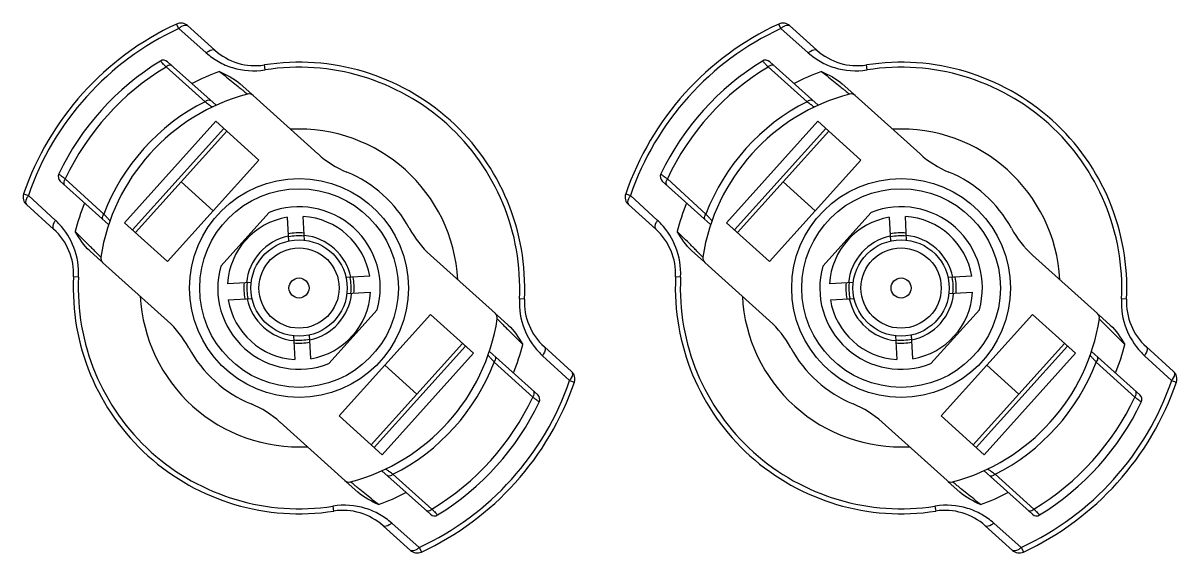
# Model space of a CAD drawing. Header units: millimetres. Extents: x 10297564 to 11610295, y -9287743 to -8409454.
# Drawn here: x 10490132 to 10491286, y -9076658 to -9076129 of the extents above; entities that cross this region are included whole.
import ezdxf

# ---------------------------------------------------------------- set-up
doc = ezdxf.new("R2010")
doc.units = ezdxf.units.MM
doc.header["$LTSCALE"] = 100
doc.layers.add('-0', color=7, linetype='Continuous')

# ---------------------------------------------------------------- blocks, each defined once
blk = doc.blocks.new('인버터 외형도')
at = {"layer": '-0', "linetype": 'Continuous'}
for p, q in [((90860.49, 54042.63), (90858.91, 54046.04)), ((90887.54, 54026.42), (90867.11, 54044.81)), ((91311.96, 54042.63), (91310.38, 54046.04)), ((91339.01, 54026.42), (91318.58, 54044.81)), ((90860.49, 54042.63), (90881.12, 54024.33)), ((91311.96, 54042.63), (91332.59, 54024.33)), ((90888.46, 53985.09), (90852.16, 54017.77)), ((91339.92, 53985.09), (91303.63, 54017.77)), ((90851, 54013.81), (90880.2, 53987.78)), ((90925.26, 54011.64), (90924.68, 54015.36)), ((91302.47, 54013.81), (91331.67, 53987.78)), ((91376.73, 54011.64), (91376.15, 54015.36)), ((90915.29, 53993.33), (90906.58, 54001.17)), ((91366.75, 53993.33), (91358.05, 54001.17)), ((90916.21, 53992.5), (90964.92, 53948.64)), ((91367.68, 53992.5), (91416.39, 53948.64)), ((90888.28, 53973.1), (90819.8, 53897.05)), ((90894.26, 53967.71), (90825.78, 53891.67)), ((90896.56, 53965.64), (90828.09, 53889.59)), ((90888.28, 53973.1), (90920.61, 53943.99)), ((91339.75, 53973.1), (91271.27, 53897.05)), ((91345.73, 53967.71), (91277.25, 53891.67)), ((91348.03, 53965.64), (91279.56, 53889.59)), ((91339.75, 53973.1), (91372.08, 53943.99)), ((90920.61, 53943.99), (90852.13, 53867.94)), ((91372.08, 53943.99), (91303.6, 53867.94)), ((90807.9, 53895.62), (90771.61, 53928.3)), ((90804.36, 53903.56), (90775.42, 53929.87)), ((90862.33, 53927.62), (90886.37, 53905.97)), ((91259.37, 53895.62), (91223.08, 53928.3)), ((91255.83, 53903.56), (91226.89, 53929.87)), ((91313.79, 53927.62), (91337.84, 53905.97)), ((90744.19, 53918.63), (90747.75, 53917.42)), ((90768.11, 53898.81), (90747.75, 53917.42)), ((91195.66, 53918.63), (91199.22, 53917.42)), ((91219.58, 53898.81), (91199.22, 53917.42)), ((90746.28, 53910.6), (90766.7, 53892.21)), ((91197.74, 53910.6), (91218.17, 53892.21)), ((90852.13, 53867.94), (90819.8, 53897.05)), ((90891.95, 53864.37), (90928.32, 53904.77)), ((90941.87, 53901.09), (90942.82, 53883.03)), ((90954.84, 53883.66), (90953.89, 53901.72)), ((91303.6, 53867.94), (91271.27, 53897.05)), ((91343.42, 53864.37), (91379.79, 53904.77)), ((91393.34, 53901.09), (91394.29, 53883.03)), ((91406.31, 53883.66), (91405.36, 53901.72)), ((90802.41, 53868.16), (90793.8, 53875.92)), ((91097.92, 53828.89), (91049.21, 53872.74)), ((91253.88, 53868.16), (91245.27, 53875.92)), ((91549.39, 53828.89), (91500.68, 53872.74)), ((90803.43, 53867.24), (90852.14, 53823.39)), ((91254.9, 53867.24), (91303.61, 53823.39)), ((90785.34, 53856.24), (90781.58, 53856.43)), ((91003.7, 53856.87), (90985.64, 53855.92)), ((91236.81, 53856.24), (91233.05, 53856.43)), ((91455.17, 53856.87), (91437.11, 53855.92)), ((90915.08, 53852.23), (90897.02, 53851.28)), ((90986.27, 53843.9), (91004.33, 53844.85)), ((91366.55, 53852.23), (91348.49, 53851.28)), ((91437.74, 53843.9), (91455.8, 53844.85)), ((90897.65, 53839.26), (90915.71, 53840.2)), ((91119.77, 53839.7), (91116.01, 53839.88)), ((91349.12, 53839.26), (91367.18, 53840.2)), ((91571.24, 53839.7), (91567.48, 53839.88)), ((91009.4, 53831.76), (90973.03, 53791.36)), ((90980.74, 53752.14), (91049.22, 53828.19)), ((91049.22, 53828.19), (91081.55, 53799.08)), ((91098.94, 53827.97), (91107.55, 53820.21)), ((91460.87, 53831.76), (91424.5, 53791.36)), ((91432.21, 53752.14), (91500.69, 53828.19)), ((91500.69, 53828.19), (91533.02, 53799.08)), ((91550.41, 53827.97), (91559.02, 53820.21)), ((90946.51, 53812.47), (90947.46, 53794.41)), ((90959.48, 53795.04), (90958.54, 53813.1)), ((91397.98, 53812.47), (91398.93, 53794.41)), ((91410.95, 53795.04), (91410.01, 53813.1)), ((91004.79, 53730.49), (91073.26, 53806.54)), ((91007.09, 53728.41), (91075.57, 53804.46)), ((91155.08, 53785.52), (91134.65, 53803.91)), ((91456.26, 53730.49), (91524.73, 53806.54)), ((91458.56, 53728.41), (91527.04, 53804.46)), ((91606.55, 53785.52), (91586.12, 53803.91)), ((91081.55, 53799.08), (91013.08, 53723.03)), ((91129.74, 53767.83), (91093.45, 53800.51)), ((91096.99, 53792.57), (91125.93, 53766.26)), ((91133.24, 53797.31), (91153.6, 53778.71)), ((91533.02, 53799.08), (91464.54, 53723.03)), ((91581.21, 53767.83), (91544.92, 53800.51)), ((91548.46, 53792.57), (91577.4, 53766.26)), ((91584.71, 53797.31), (91605.07, 53778.71)), ((91039.03, 53768.51), (91014.98, 53790.16)), ((91490.5, 53768.51), (91466.45, 53790.16)), ((91013.08, 53723.03), (90980.74, 53752.14)), ((91464.54, 53723.03), (91432.21, 53752.14)), ((90936.43, 53747.49), (90985.14, 53703.63)), ((91387.9, 53747.49), (91436.61, 53703.63)), ((91049.19, 53678.36), (91012.9, 53711.04)), ((91050.35, 53682.32), (91021.16, 53708.35)), ((91500.66, 53678.36), (91464.37, 53711.04)), ((91501.82, 53682.32), (91472.63, 53708.35)), ((90986.07, 53702.8), (90994.77, 53694.96)), ((91437.54, 53702.8), (91446.24, 53694.96)), ((90976.09, 53684.49), (90976.67, 53680.77)), ((91427.56, 53684.49), (91428.14, 53680.77)), ((91040.86, 53653.5), (91020.23, 53671.8)), ((91492.33, 53653.5), (91471.7, 53671.8)), ((91013.82, 53669.71), (91034.24, 53651.32)), ((91465.29, 53669.71), (91485.71, 53651.32)), ((91040.86, 53653.5), (91042.44, 53650.09)), ((91492.33, 53653.5), (91493.91, 53650.09))]:
    blk.add_line(p, q, dxfattribs=at)
for centre, radius in [((90950.68, 53848.06), 82.02), ((90950.68, 53848.06), 74.49), ((91402.15, 53848.06), 82.02), ((91402.15, 53848.06), 74.49), ((90950.68, 53848.06), 36.12), ((91402.15, 53848.06), 36.12), ((90950.68, 53848.06), 30.1), ((91402.15, 53848.06), 30.1), ((90950.68, 53848.06), 7.52), ((91402.15, 53848.06), 7.52)]:
    blk.add_circle(centre, radius, dxfattribs=at)
for centre, radius, start, end in [((90950.68, 53848.06), 218.21, 114.8676, 161.1324), ((90862.08, 54039.22), 7.52, 48.00002, 114.8676), ((91402.15, 53848.06), 218.21, 114.8676, 161.1324), ((91313.55, 54039.22), 7.52, 48.00002, 114.8676), ((90950.68, 53848.06), 214.45, 114.86886, 161.13137), ((90870.49, 54031.77), 14.76, 129.29615, 132.65506), ((91402.15, 53848.06), 214.45, 114.86886, 161.13137), ((91321.96, 54031.77), 14.76, 129.29615, 132.65506), ((90917.74, 54059.97), 45.15, 227.99998, 278.83328), ((91369.21, 54059.97), 45.15, 227.99998, 278.83328), ((90950.68, 53848.06), 199.4, 121.39845, 154.60155), ((90849.14, 54014.41), 4.51, 48, 121.39845), ((91402.15, 53848.06), 199.4, 121.39845, 154.60155), ((91300.61, 54014.41), 4.51, 48, 121.39845), ((90950.68, 53848.06), 193.41, 121.02237, 154.97763), ((91073.32, 54225.45), 306.96, 223.18114, 223.59097), ((90950.68, 53848.06), 173.06, 110.16143, 117.59726), ((90950.68, 53848.06), 169.3, 357.16671, 98.83329), ((90918.43, 54050.91), 39.86, 279.43841, 279.86675), ((90950.68, 53848.06), 165.54, 357.16759, 98.83305), ((91402.15, 53848.06), 193.41, 121.02237, 154.97763), ((91524.79, 54225.45), 306.96, 223.18114, 223.59097), ((91402.15, 53848.06), 173.06, 110.16143, 117.59726), ((91402.15, 53848.06), 169.3, 357.16671, 98.83329), ((91369.9, 54050.91), 39.86, 279.43841, 279.86675), ((91402.15, 53848.06), 165.54, 357.16759, 98.83305), ((90950.68, 53848.06), 150.49, 104.88018, 171.11982), ((90913.19, 53989.14), 4.51, 48, 104.88018), ((91402.15, 53848.06), 150.49, 104.88018, 171.11982), ((91364.66, 53989.14), 4.51, 48, 104.88018), ((90950.68, 53848.06), 156.48, 116.76957, 159.23012), ((91080.23, 54256.08), 334.64, 233.80746, 233.93166), ((91402.15, 53848.06), 156.48, 116.76957, 159.23012), ((91531.7, 54256.08), 334.64, 233.80746, 233.93166), ((90950.68, 53848.06), 119.18, 3, 93), ((91402.15, 53848.06), 119.18, 3, 93), ((91015.27, 54004.56), 75.24, 228, 247.57184), ((91466.74, 54004.56), 75.24, 228, 247.57184), ((90774.63, 53931.65), 4.51, 154.60155, 228), ((90589.44, 53688.29), 304.87, 52.40839, 52.82099), ((90950.68, 53848.06), 94.06, 28.42816, 67.57184), ((91226.1, 53931.65), 4.51, 154.60155, 228), ((91040.91, 53688.29), 304.87, 52.40839, 52.82099), ((91402.15, 53848.06), 94.06, 28.42816, 67.57184), ((90751.31, 53916.2), 7.52, 161.1324, 227.99998), ((90759.57, 53908.62), 14.73, 143.34326, 146.70726), ((91202.78, 53916.2), 7.52, 161.1324, 227.99998), ((91211.04, 53908.62), 14.73, 143.34326, 146.70726), ((90950.68, 53848.06), 173.06, 158.40274, 165.83857), ((90950.68, 53848.06), 60.95, 344.48364, 111.51636), ((91402.15, 53848.06), 173.06, 158.40274, 165.83857), ((91402.15, 53848.06), 60.95, 344.48364, 111.51636), ((90714.09, 53842.57), 77.98, 43.2552, 46.15519), ((90559.91, 53677.9), 332.65, 42.06884, 42.19356), ((90950.68, 53848.06), 53.75, 99.43017, 176.56979), ((90950.68, 53848.06), 53.75, 9.43018, 86.56983), ((91165.56, 53842.57), 77.98, 43.2552, 46.15519), ((91011.38, 53677.9), 332.65, 42.06884, 42.19356), ((91402.15, 53848.06), 53.75, 99.43017, 176.56979), ((91402.15, 53848.06), 53.75, 9.43018, 86.56983), ((90736.49, 53858.66), 45.15, 357.16671, 48.00001), ((90950.68, 53848.06), 41.38, 84.6364, 101.3636), ((91099.56, 53928.66), 75.24, 208.42816, 228), ((91187.96, 53858.66), 45.15, 357.16671, 48.00001), ((91402.15, 53848.06), 41.38, 84.6364, 101.3636), ((91551.03, 53928.66), 75.24, 208.42816, 228), ((90950.68, 53848.06), 39.64, 101.73415, 174.26585), ((90950.68, 53848.06), 39.13, 84.24614, 101.75386), ((90950.68, 53848.06), 39.64, 11.73415, 84.26585), ((91402.15, 53848.06), 39.64, 101.73415, 174.26585), ((91402.15, 53848.06), 39.13, 84.24614, 101.75386), ((91402.15, 53848.06), 39.64, 11.73415, 84.26585), ((90806.45, 53870.6), 4.51, 171.11982, 228), ((91257.92, 53870.6), 4.51, 171.11982, 228), ((90950.68, 53848.06), 60.95, 164.48364, 291.51636), ((91402.15, 53848.06), 60.95, 164.48364, 291.51636), ((90950.68, 53848.06), 169.3, 177.16671, 278.83329), ((90950.68, 53848.06), 165.54, 177.16759, 278.83305), ((90743.94, 53858.98), 41.49, 356.21331, 356.63414), ((90950.68, 53848.06), 39.13, 354.24614, 11.75386), ((90950.68, 53848.06), 41.38, 354.6364, 11.3636), ((91402.15, 53848.06), 169.3, 177.16671, 278.83329), ((91402.15, 53848.06), 165.54, 177.16759, 278.83305), ((91195.41, 53858.98), 41.49, 356.21331, 356.63414), ((91402.15, 53848.06), 39.13, 354.24614, 11.75386), ((91402.15, 53848.06), 41.38, 354.6364, 11.3636), ((90950.68, 53848.06), 41.38, 174.6364, 191.3636), ((90950.68, 53848.06), 39.13, 174.24614, 191.75386), ((90950.68, 53848.06), 53.75, 279.43017, 356.56979), ((91402.15, 53848.06), 41.38, 174.6364, 191.3636), ((91402.15, 53848.06), 39.13, 174.24614, 191.75386), ((91402.15, 53848.06), 53.75, 279.43017, 356.56979), ((90950.68, 53848.06), 119.18, 183, 273), ((90950.68, 53848.06), 53.75, 189.43018, 266.56983), ((90950.68, 53848.06), 39.64, 191.73415, 264.26585), ((90950.68, 53848.06), 39.64, 281.73415, 354.26585), ((91157.48, 53837.14), 41.56, 176.21907, 176.63928), ((91164.86, 53837.46), 45.15, 177.16671, 228.00002), ((91402.15, 53848.06), 119.18, 183, 273), ((91402.15, 53848.06), 53.75, 189.43018, 266.56983), ((91402.15, 53848.06), 39.64, 191.73415, 264.26585), ((91402.15, 53848.06), 39.64, 281.73415, 354.26585), ((91608.95, 53837.14), 41.56, 176.21907, 176.63928), ((91616.33, 53837.46), 45.15, 177.16671, 228.00002), ((91094.9, 53825.53), 4.51, 351.11982, 48), ((91546.37, 53825.53), 4.51, 351.11982, 48), ((90801.79, 53767.47), 75.24, 28.42816, 48), ((90950.68, 53848.06), 150.49, 284.88018, 351.11982), ((91253.26, 53767.47), 75.24, 28.42816, 48), ((91402.15, 53848.06), 150.49, 284.88018, 351.11982), ((90950.68, 53848.06), 94.06, 208.42816, 247.57184), ((90950.68, 53848.06), 39.13, 264.24614, 281.75386), ((90950.68, 53848.06), 41.38, 264.6364, 281.3636), ((90950.68, 53848.06), 173.06, 338.40274, 345.83857), ((91402.15, 53848.06), 94.06, 208.42816, 247.57184), ((91402.15, 53848.06), 39.13, 264.24614, 281.75386), ((91402.15, 53848.06), 41.38, 264.6364, 281.3636), ((91402.15, 53848.06), 173.06, 338.40274, 345.83857), ((90950.68, 53848.06), 156.48, 296.76957, 339.23012), ((91341.44, 54018.23), 332.65, 222.06884, 222.19356), ((91187.26, 53853.55), 77.97, 223.25525, 226.15551), ((91402.15, 53848.06), 156.48, 296.76957, 339.23012), ((91792.91, 54018.23), 332.65, 222.06884, 222.19356), ((91638.73, 53853.55), 77.97, 223.25525, 226.15551), ((91150.04, 53779.93), 7.52, 341.1324, 47.99998), ((91601.51, 53779.93), 7.52, 341.1324, 47.99998), ((90950.68, 53848.06), 214.45, 294.86846, 341.13116), ((90950.68, 53848.06), 218.21, 294.8676, 341.1324), ((91142.04, 53787.3), 14.41, 323.32345, 326.80304), ((91402.15, 53848.06), 214.45, 294.86846, 341.13116), ((91402.15, 53848.06), 218.21, 294.8676, 341.1324), ((91593.51, 53787.3), 14.41, 323.32345, 326.80304), ((91126.72, 53764.48), 4.51, 334.60155, 48), ((91578.19, 53764.48), 4.51, 334.60155, 48), ((90886.08, 53691.57), 75.24, 48, 67.57184), ((90950.68, 53848.06), 193.41, 301.02237, 334.97763), ((90950.68, 53848.06), 199.4, 301.39845, 334.60155), ((91311.91, 54007.83), 304.87, 232.40839, 232.82099), ((91337.55, 53691.57), 75.24, 48, 67.57184), ((91402.15, 53848.06), 193.41, 301.02237, 334.97763), ((91402.15, 53848.06), 199.4, 301.39845, 334.60155), ((91763.38, 54007.83), 304.87, 232.40839, 232.82099), ((90821.12, 53440.04), 334.64, 53.80746, 53.93166), ((91272.59, 53440.04), 334.64, 53.80746, 53.93166), ((90988.16, 53706.98), 4.51, 228, 284.88018), ((91439.63, 53706.98), 4.51, 228, 284.88018), ((90950.68, 53848.06), 173.06, 290.16143, 297.59726), ((91402.15, 53848.06), 173.06, 290.16143, 297.59726), ((90982.93, 53645.15), 39.93, 99.4331, 99.86081), ((90983.61, 53636.16), 45.15, 47.99998, 98.83328), ((90828.03, 53470.67), 306.96, 43.18114, 43.59097), ((91434.4, 53645.15), 39.93, 99.4331, 99.86081), ((91435.08, 53636.16), 45.15, 47.99998, 98.83328), ((91279.5, 53470.67), 306.96, 43.18114, 43.59097), ((91052.21, 53681.72), 4.51, 228, 301.39845), ((91503.68, 53681.72), 4.51, 228, 301.39845), ((91039.27, 53656.91), 7.52, 228.00002, 294.8676), ((91030.85, 53664.37), 14.77, 309.29306, 312.64696), ((91490.74, 53656.91), 7.52, 228.00002, 294.8676), ((91482.32, 53664.37), 14.77, 309.29306, 312.64696)]:
    blk.add_arc(centre, radius, start, end, dxfattribs=at)
for points, knots in [([(90861.14, 54043.19), (90861.7, 54043.65), (90863.31, 54044.82), (90866.07, 54045.75), (90867.11, 54044.81)], [0, 0, 0, 0, 0.338702, 1, 1, 1, 1]), ([(91312.61, 54043.19), (91313.17, 54043.65), (91314.77, 54044.82), (91317.54, 54045.75), (91318.58, 54044.81)], [0, 0, 0, 0, 0.338702, 1, 1, 1, 1]), ([(90881.12, 54024.33), (90881.69, 54024.84), (90883.37, 54026.19), (90886.39, 54027.45), (90887.54, 54026.42)], [0, 0, 0, 0, 0.332084, 1, 1, 1, 1]), ([(91332.59, 54024.33), (91333.16, 54024.84), (91334.84, 54026.19), (91337.86, 54027.45), (91339.01, 54026.42)], [0, 0, 0, 0, 0.332084, 1, 1, 1, 1]), ([(90849.49, 54015.4), (90849.11, 54015.81), (90848.44, 54016.47), (90847.61, 54017.5), (90847.07, 54017.81), (90846.86, 54018.31), (90846.79, 54018.26)], [0, 0, 0, 0, 0.424919, 0.740108, 0.93407, 1, 1, 1, 1]), ([(90881.12, 54024.33), (90883.97, 54021.93), (90890.11, 54017.39), (90904.61, 54011.32), (90917.02, 54010.27), (90924.96, 54011.59)], [0, 0, 0, 0, 0.238069, 0.484653, 1, 1, 1, 1]), ([(91300.96, 54015.4), (91300.58, 54015.81), (91299.91, 54016.47), (91299.08, 54017.5), (91298.54, 54017.81), (91298.33, 54018.31), (91298.26, 54018.26)], [0, 0, 0, 0, 0.424919, 0.740108, 0.93407, 1, 1, 1, 1]), ([(91332.59, 54024.33), (91335.44, 54021.93), (91341.58, 54017.39), (91356.08, 54011.32), (91368.49, 54010.27), (91376.43, 54011.59)], [0, 0, 0, 0, 0.238069, 0.484653, 1, 1, 1, 1]), ([(90855.42, 54014.83), (90855.19, 54015.04), (90853.63, 54015.69), (90851.95, 54014.67), (90851, 54013.81)], [0, 0, 0, 0, 0.196664, 1, 1, 1, 1]), ([(90891.03, 54010.52), (90892.34, 54009.46), (90897, 54005.65), (90901.66, 54001.84), (90905.03, 53999.13)], [0, 0, 0, 0, 0.281113, 1, 1, 1, 1]), ([(91306.89, 54014.83), (91306.66, 54015.04), (91305.1, 54015.69), (91303.42, 54014.67), (91302.47, 54013.81)], [0, 0, 0, 0, 0.196664, 1, 1, 1, 1]), ([(91342.5, 54010.52), (91343.81, 54009.46), (91348.47, 54005.65), (91353.13, 54001.84), (91356.5, 53999.13)], [0, 0, 0, 0, 0.281113, 1, 1, 1, 1]), ([(90905.03, 53999.13), (90906, 53998.35), (90907.72, 53997.03), (90909.86, 53995.08), (90911.29, 53994.37), (90911.83, 53993.45), (90912.03, 53993.51)], [0, 0, 0, 0, 0.416449, 0.733013, 0.931329, 1, 1, 1, 1]), ([(91356.5, 53999.13), (91357.47, 53998.35), (91359.19, 53997.03), (91361.33, 53995.08), (91362.76, 53994.37), (91363.3, 53993.45), (91363.5, 53993.51)], [0, 0, 0, 0, 0.416449, 0.733013, 0.931329, 1, 1, 1, 1]), ([(90880.19, 53987.78), (90880.55, 53988.08), (90881.7, 53988.93), (90883.67, 53989.39), (90884.44, 53988.7)], [0, 0, 0, 0, 0.312788, 1, 1, 1, 1]), ([(90883.21, 53985.59), (90883.82, 53985.15), (90884.59, 53984.45), (90885.44, 53984.1), (90885.64, 53983.78), (90885.71, 53983.81)], [0, 0, 0, 0, 0.736988, 0.932727, 1, 1, 1, 1]), ([(91331.66, 53987.78), (91332.02, 53988.08), (91333.17, 53988.93), (91335.14, 53989.39), (91335.91, 53988.7)], [0, 0, 0, 0, 0.312788, 1, 1, 1, 1]), ([(91334.68, 53985.59), (91335.29, 53985.15), (91336.06, 53984.45), (91336.91, 53984.1), (91337.11, 53983.78), (91337.18, 53983.81)], [0, 0, 0, 0, 0.736988, 0.932727, 1, 1, 1, 1]), ([(90770.55, 53933.59), (90770.51, 53933.51), (90771.03, 53933.36), (90771.4, 53932.85), (90772.5, 53932.14), (90773.23, 53931.54), (90773.68, 53931.2)], [0, 0, 0, 0, 0.065935, 0.259896, 0.575085, 1, 1, 1, 1]), ([(91222.02, 53933.59), (91221.98, 53933.51), (91222.5, 53933.36), (91222.87, 53932.85), (91223.97, 53932.14), (91224.7, 53931.54), (91225.15, 53931.2)], [0, 0, 0, 0, 0.065935, 0.259896, 0.575085, 1, 1, 1, 1]), ([(90775.42, 53929.87), (90775.13, 53929.46), (90774.33, 53928.19), (90774.07, 53926.08), (90774.86, 53925.36)], [0, 0, 0, 0, 0.318855, 1, 1, 1, 1]), ([(91226.89, 53929.87), (91226.6, 53929.46), (91225.8, 53928.19), (91225.54, 53926.08), (91226.33, 53925.36)], [0, 0, 0, 0, 0.318855, 1, 1, 1, 1]), ([(90747.26, 53916.71), (90746.86, 53916.11), (90745.86, 53914.39), (90745.23, 53911.54), (90746.28, 53910.6)], [0, 0, 0, 0, 0.338669, 1, 1, 1, 1]), ([(91198.73, 53916.71), (91198.33, 53916.11), (91197.33, 53914.39), (91196.7, 53911.54), (91197.75, 53910.6)], [0, 0, 0, 0, 0.338669, 1, 1, 1, 1]), ([(90768.11, 53898.81), (90767.66, 53898.19), (90766.49, 53896.39), (90765.55, 53893.25), (90766.7, 53892.21)], [0, 0, 0, 0, 0.332083, 1, 1, 1, 1]), ([(90803.88, 53899.24), (90803.67, 53899.43), (90802.9, 53900.84), (90803.66, 53902.54), (90804.36, 53903.55)], [0, 0, 0, 0, 0.191653, 1, 1, 1, 1]), ([(90808.88, 53898.49), (90808.91, 53898.55), (90808.57, 53898.73), (90808.13, 53899.54), (90807.35, 53900.22), (90806.85, 53900.78)], [0, 0, 0, 0, 0.067289, 0.263023, 1, 1, 1, 1]), ([(91219.58, 53898.81), (91219.13, 53898.19), (91217.96, 53896.39), (91217.02, 53893.25), (91218.17, 53892.21)], [0, 0, 0, 0, 0.332083, 1, 1, 1, 1]), ([(91255.35, 53899.24), (91255.13, 53899.43), (91254.37, 53900.84), (91255.13, 53902.54), (91255.83, 53903.55)], [0, 0, 0, 0, 0.191653, 1, 1, 1, 1]), ([(91260.35, 53898.49), (91260.38, 53898.55), (91260.04, 53898.73), (91259.6, 53899.54), (91258.82, 53900.22), (91258.32, 53900.78)], [0, 0, 0, 0, 0.067289, 0.263023, 1, 1, 1, 1]), ([(90785.36, 53856.55), (90785.79, 53863.9), (90783.39, 53878.5), (90775.63, 53890.96), (90770.89, 53896.01)], [0, 0, 0, 0, 0.515411, 1, 1, 1, 1]), ([(90795.67, 53877.67), (90794.76, 53878.58), (90790.52, 53882.86), (90786.2, 53887.05), (90782.87, 53890.4)], [0, 0, 0, 0, 0.214659, 1, 1, 1, 1]), ([(91236.83, 53856.55), (91237.26, 53863.9), (91234.86, 53878.5), (91227.1, 53890.96), (91222.35, 53896.01)], [0, 0, 0, 0, 0.515411, 1, 1, 1, 1]), ([(91247.14, 53877.67), (91246.23, 53878.58), (91241.99, 53882.86), (91237.67, 53887.05), (91234.34, 53890.4)], [0, 0, 0, 0, 0.214659, 1, 1, 1, 1]), ([(90801.99, 53871.3), (90802.02, 53871.5), (90801.05, 53871.94), (90800.2, 53873.29), (90798.03, 53875.21), (90796.55, 53876.78), (90795.67, 53877.67)], [0, 0, 0, 0, 0.068681, 0.266975, 0.583551, 1, 1, 1, 1]), ([(91253.46, 53871.3), (91253.49, 53871.5), (91252.52, 53871.94), (91251.67, 53873.29), (91249.5, 53875.21), (91248.02, 53876.78), (91247.14, 53877.67)], [0, 0, 0, 0, 0.068681, 0.266975, 0.583551, 1, 1, 1, 1]), ([(91115.99, 53839.58), (91115.56, 53832.22), (91117.96, 53817.63), (91125.73, 53805.17), (91130.47, 53800.12)], [0, 0, 0, 0, 0.515411, 1, 1, 1, 1]), ([(91567.46, 53839.58), (91567.03, 53832.22), (91569.43, 53817.63), (91577.2, 53805.17), (91581.94, 53800.12)], [0, 0, 0, 0, 0.515411, 1, 1, 1, 1]), ([(91099.36, 53824.83), (91099.33, 53824.63), (91100.3, 53824.19), (91101.16, 53822.84), (91103.32, 53820.92), (91104.8, 53819.34), (91105.68, 53818.46)], [0, 0, 0, 0, 0.068681, 0.266975, 0.583551, 1, 1, 1, 1]), ([(91550.83, 53824.83), (91550.8, 53824.63), (91551.77, 53824.19), (91552.63, 53822.84), (91554.79, 53820.92), (91556.27, 53819.34), (91557.15, 53818.46)], [0, 0, 0, 0, 0.068681, 0.266975, 0.583551, 1, 1, 1, 1]), ([(91105.68, 53818.46), (91106.59, 53817.55), (91110.83, 53813.27), (91115.15, 53809.08), (91118.48, 53805.72)], [0, 0, 0, 0, 0.214659, 1, 1, 1, 1]), ([(91557.15, 53818.46), (91558.06, 53817.55), (91562.3, 53813.27), (91566.62, 53809.08), (91569.95, 53805.72)], [0, 0, 0, 0, 0.214659, 1, 1, 1, 1]), ([(91134.65, 53803.91), (91134.94, 53803.65), (91135.96, 53801.33), (91134.4, 53798.9), (91133.24, 53797.31)], [0, 0, 0, 0, 0.166451, 1, 1, 1, 1]), ([(91586.12, 53803.91), (91586.41, 53803.65), (91587.43, 53801.33), (91585.87, 53798.9), (91584.71, 53797.31)], [0, 0, 0, 0, 0.166451, 1, 1, 1, 1]), ([(91092.47, 53797.64), (91092.44, 53797.57), (91092.78, 53797.4), (91093.22, 53796.59), (91094, 53795.9), (91094.5, 53795.34)], [0, 0, 0, 0, 0.067289, 0.263023, 1, 1, 1, 1]), ([(91097.47, 53796.89), (91097.69, 53796.7), (91098.46, 53795.28), (91097.69, 53793.59), (91096.99, 53792.57)], [0, 0, 0, 0, 0.191653, 1, 1, 1, 1]), ([(91543.94, 53797.64), (91543.91, 53797.57), (91544.25, 53797.4), (91544.69, 53796.59), (91545.47, 53795.9), (91545.97, 53795.34)], [0, 0, 0, 0, 0.067289, 0.263023, 1, 1, 1, 1]), ([(91548.94, 53796.89), (91549.16, 53796.7), (91549.92, 53795.28), (91549.16, 53793.59), (91548.46, 53792.57)], [0, 0, 0, 0, 0.191653, 1, 1, 1, 1]), ([(91155.08, 53785.52), (91155.36, 53785.27), (91156.35, 53783.18), (91155.07, 53780.9), (91154.1, 53779.42)], [0, 0, 0, 0, 0.177307, 1, 1, 1, 1]), ([(91606.55, 53785.52), (91606.83, 53785.27), (91607.82, 53783.18), (91606.54, 53780.9), (91605.57, 53779.42)], [0, 0, 0, 0, 0.177307, 1, 1, 1, 1]), ([(91153.6, 53778.71), (91154.11, 53778.64), (91154.93, 53778.24), (91156.11, 53777.78), (91156.69, 53777.79), (91157.13, 53777.42), (91157.16, 53777.5)], [0, 0, 0, 0, 0.41407, 0.731866, 0.931777, 1, 1, 1, 1]), ([(91605.07, 53778.71), (91605.58, 53778.64), (91606.39, 53778.24), (91607.58, 53777.78), (91608.16, 53777.79), (91608.6, 53777.42), (91608.63, 53777.5)], [0, 0, 0, 0, 0.41407, 0.731866, 0.931777, 1, 1, 1, 1]), ([(91125.93, 53766.26), (91126.22, 53766.66), (91127.02, 53767.94), (91127.28, 53770.05), (91126.49, 53770.76)], [0, 0, 0, 0, 0.318855, 1, 1, 1, 1]), ([(91577.4, 53766.26), (91577.69, 53766.66), (91578.49, 53767.94), (91578.75, 53770.05), (91577.96, 53770.76)], [0, 0, 0, 0, 0.318855, 1, 1, 1, 1]), ([(91130.8, 53762.54), (91130.84, 53762.62), (91130.32, 53762.77), (91129.96, 53763.28), (91128.85, 53763.99), (91128.12, 53764.59), (91127.67, 53764.93)], [0, 0, 0, 0, 0.065935, 0.259896, 0.575085, 1, 1, 1, 1]), ([(91582.27, 53762.54), (91582.31, 53762.62), (91581.79, 53762.77), (91581.43, 53763.28), (91580.32, 53763.99), (91579.59, 53764.59), (91579.14, 53764.93)], [0, 0, 0, 0, 0.065935, 0.259896, 0.575085, 1, 1, 1, 1]), ([(91018.14, 53710.54), (91017.53, 53710.98), (91016.76, 53711.68), (91015.91, 53712.03), (91015.71, 53712.35), (91015.65, 53712.32)], [0, 0, 0, 0, 0.736988, 0.932727, 1, 1, 1, 1]), ([(91021.16, 53708.35), (91020.8, 53708.05), (91019.65, 53707.19), (91017.68, 53706.73), (91016.91, 53707.42)], [0, 0, 0, 0, 0.312788, 1, 1, 1, 1]), ([(91469.61, 53710.54), (91469, 53710.98), (91468.23, 53711.68), (91467.38, 53712.03), (91467.18, 53712.35), (91467.12, 53712.32)], [0, 0, 0, 0, 0.736988, 0.932727, 1, 1, 1, 1]), ([(91472.63, 53708.35), (91472.27, 53708.05), (91471.12, 53707.19), (91469.15, 53706.73), (91468.38, 53707.42)], [0, 0, 0, 0, 0.312788, 1, 1, 1, 1]), ([(90996.32, 53697), (90995.35, 53697.78), (90993.63, 53699.09), (90991.49, 53701.04), (90990.06, 53701.76), (90989.52, 53702.67), (90989.32, 53702.62)], [0, 0, 0, 0, 0.416449, 0.733013, 0.931329, 1, 1, 1, 1]), ([(91447.79, 53697), (91446.82, 53697.78), (91445.1, 53699.09), (91442.96, 53701.04), (91441.53, 53701.76), (91440.99, 53702.67), (91440.79, 53702.62)], [0, 0, 0, 0, 0.416449, 0.733013, 0.931329, 1, 1, 1, 1]), ([(91010.32, 53685.61), (91009.01, 53686.67), (91004.35, 53690.48), (90999.69, 53694.29), (90996.32, 53697)], [0, 0, 0, 0, 0.281113, 1, 1, 1, 1]), ([(91461.79, 53685.61), (91460.48, 53686.67), (91455.82, 53690.48), (91451.16, 53694.29), (91447.79, 53697)], [0, 0, 0, 0, 0.281113, 1, 1, 1, 1]), ([(91020.23, 53671.8), (91017.38, 53674.2), (91011.24, 53678.74), (90996.74, 53684.81), (90984.34, 53685.86), (90976.39, 53684.54)], [0, 0, 0, 0, 0.238069, 0.484653, 1, 1, 1, 1]), ([(91045.93, 53681.29), (91046.16, 53681.08), (91047.72, 53680.43), (91049.4, 53681.46), (91050.35, 53682.32)], [0, 0, 0, 0, 0.196664, 1, 1, 1, 1]), ([(91051.86, 53680.73), (91052.24, 53680.32), (91052.91, 53679.65), (91053.74, 53678.63), (91054.28, 53678.32), (91054.49, 53677.82), (91054.56, 53677.86)], [0, 0, 0, 0, 0.424919, 0.740108, 0.93407, 1, 1, 1, 1]), ([(91471.7, 53671.8), (91468.85, 53674.2), (91462.71, 53678.74), (91448.21, 53684.81), (91435.81, 53685.86), (91427.86, 53684.54)], [0, 0, 0, 0, 0.238069, 0.484653, 1, 1, 1, 1]), ([(91497.4, 53681.29), (91497.63, 53681.08), (91499.19, 53680.43), (91500.87, 53681.46), (91501.82, 53682.32)], [0, 0, 0, 0, 0.196664, 1, 1, 1, 1]), ([(91503.33, 53680.73), (91503.71, 53680.32), (91504.38, 53679.65), (91505.21, 53678.63), (91505.75, 53678.32), (91505.96, 53677.82), (91506.03, 53677.86)], [0, 0, 0, 0, 0.424919, 0.740108, 0.93407, 1, 1, 1, 1]), ([(91020.23, 53671.8), (91019.66, 53671.29), (91017.99, 53669.94), (91014.96, 53668.68), (91013.82, 53669.71)], [0, 0, 0, 0, 0.332084, 1, 1, 1, 1]), ([(91471.7, 53671.8), (91471.13, 53671.29), (91469.46, 53669.94), (91466.43, 53668.68), (91465.29, 53669.71)], [0, 0, 0, 0, 0.332084, 1, 1, 1, 1]), ([(91040.21, 53652.93), (91039.65, 53652.48), (91038.05, 53651.3), (91035.28, 53650.38), (91034.24, 53651.32)], [0, 0, 0, 0, 0.338712, 1, 1, 1, 1]), ([(91491.68, 53652.93), (91491.12, 53652.48), (91489.52, 53651.3), (91486.75, 53650.38), (91485.71, 53651.32)], [0, 0, 0, 0, 0.338712, 1, 1, 1, 1])]:
    blk.add_open_spline(points, degree=3, knots=knots, dxfattribs=at)
for points in [[(90891.03, 54010.52), (90896.51, 54007.97), (90902.08, 54005.21), (90906.58, 54001.17)], [(91342.5, 54010.52), (91347.98, 54007.97), (91353.55, 54005.21), (91358.05, 54001.17)], [(90880.19, 53987.77), (90881.01, 53987.2), (90881.82, 53986.61), (90882.63, 53986.02)], [(91331.66, 53987.77), (91332.48, 53987.2), (91333.29, 53986.61), (91334.1, 53986.02)], [(90806.36, 53901.32), (90805.69, 53902.06), (90805.02, 53902.8), (90804.36, 53903.56)], [(91257.83, 53901.32), (91257.16, 53902.06), (91256.49, 53902.8), (91255.83, 53903.56)], [(90793.8, 53875.92), (90789.31, 53879.97), (90785.98, 53885.22), (90782.87, 53890.4)], [(91245.27, 53875.92), (91240.78, 53879.97), (91237.45, 53885.22), (91234.34, 53890.4)], [(91107.55, 53820.21), (91112.04, 53816.16), (91115.37, 53810.91), (91118.48, 53805.72)], [(91559.02, 53820.21), (91563.51, 53816.16), (91566.84, 53810.91), (91569.95, 53805.72)], [(91094.99, 53794.81), (91095.66, 53794.07), (91096.33, 53793.33), (91096.99, 53792.57)], [(91546.46, 53794.81), (91547.13, 53794.07), (91547.8, 53793.33), (91548.46, 53792.57)], [(91021.16, 53708.35), (91020.34, 53708.93), (91019.53, 53709.52), (91018.73, 53710.11)], [(91472.63, 53708.35), (91471.81, 53708.93), (91471, 53709.52), (91470.2, 53710.11)], [(91010.32, 53685.61), (91004.84, 53688.16), (90999.27, 53690.91), (90994.77, 53694.96)], [(91461.79, 53685.61), (91456.31, 53688.16), (91450.74, 53690.91), (91446.24, 53694.96)]]:
    blk.add_open_spline(points, degree=3, dxfattribs=at)

msp = doc.modelspace()

# ---------------------------------------------------------------- block references
at = {"xscale": 1.333333333333333, "yscale": 1.333333333333333, "zscale": 1.333333333333333}
msp.add_blockref('인버터 외형도', (10369140.6, -9148191), dxfattribs=at)

doc.saveas('drawing.dxf')
